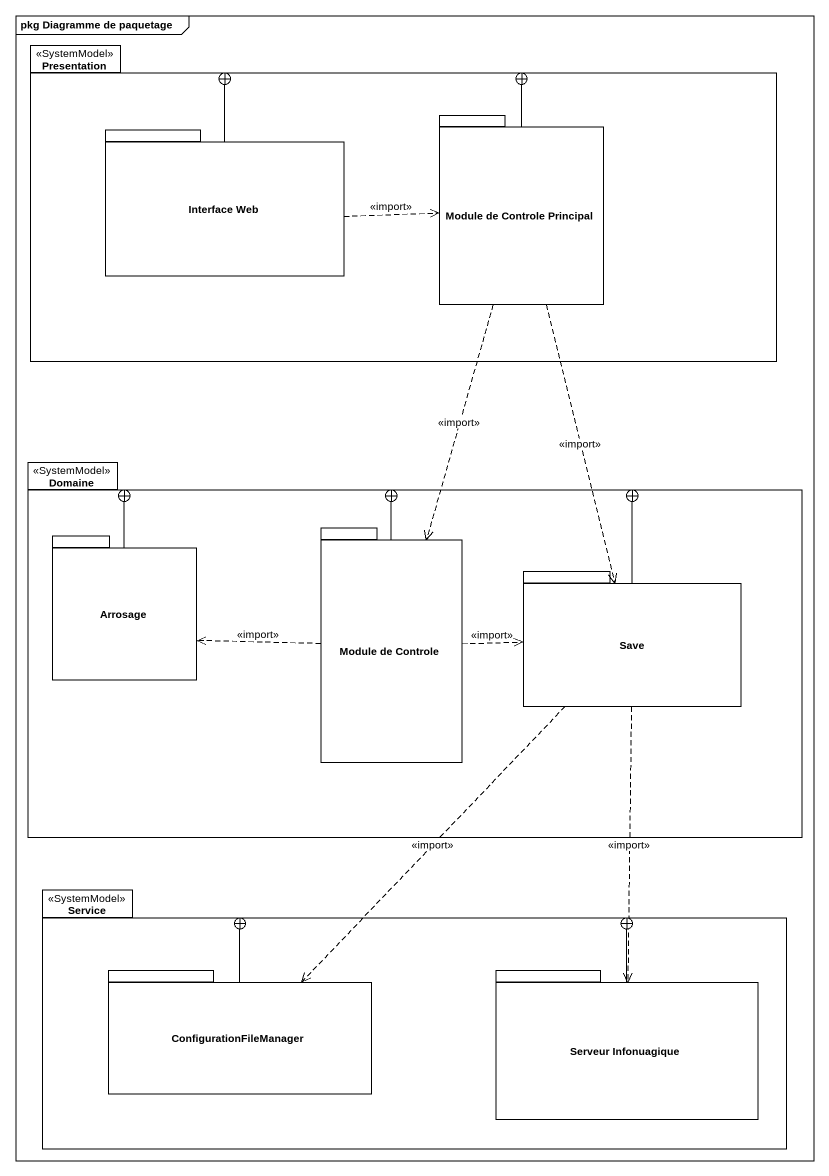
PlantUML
@startuml
mainframe pkg Diagramme de paquetage
package Presentation <<SystemModel>> {
  package "Interface Web" as Interface_Web {
  }
  package "Module de Controle Principal" as Module_de_Controle_Principal {
  }
}
package Domaine <<SystemModel>> {
  package "Module de Controle" as Module_de_Controle {
  }
  package Arrosage {
  }
  package Save {
  }
}
package Service <<SystemModel>> {
  package ConfigurationFileManager {
  }
  package "Serveur Infonuagique" as Serveur_Infonuagique {
  }
}
Interface_Web -right-+ Presentation
Interface_Web .right.> Module_de_Controle_Principal : <<import>>
Module_de_Controle_Principal -left-+ Presentation
Module_de_Controle_Principal ..> Module_de_Controle : <<import>>
Module_de_Controle_Principal ..> Save : <<import>>
Module_de_Controle -right-+ Domaine
Module_de_Controle .left.> Arrosage : <<import>>
Module_de_Controle .right.> Save : <<import>>
Arrosage -right-+ Domaine
Save -left-+ Domaine
Save ..> ConfigurationFileManager : <<import>>
Save ..> Serveur_Infonuagique : <<import>>
ConfigurationFileManager -right-+ Service
Serveur_Infonuagique -left-+ Service
@enduml
